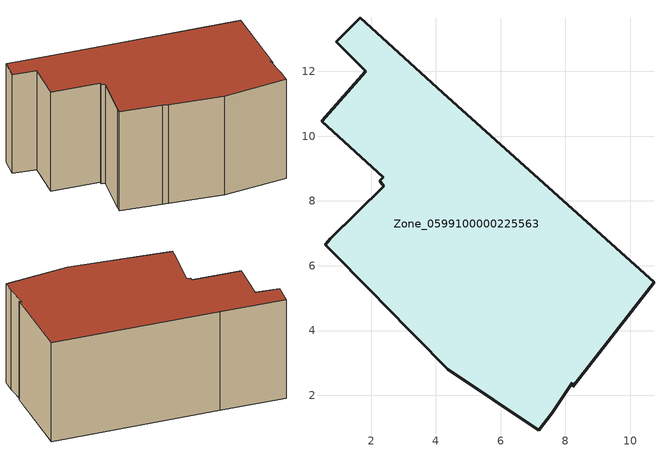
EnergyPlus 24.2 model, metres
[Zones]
Zone_0599100000225563
 floor ground (C_G): 2.35,4.85 2.12,5.08 0.58,6.65 0.74,6.83 2.38,8.46 2.27,8.62 2.37,8.73 0.47,10.46 1.83,12.01 0.93,12.91 1.66,13.66 4.21,11.34 10.73,5.49 8.22,2.26 8.21,2.38 7.6,1.46 7.17,0.92 4.36,2.81 z2.97
 wall outside (C_F): 4.21,11.34 1.66,13.66 0.93,12.91 1.83,12.01 0.47,10.46 2.37,8.73 2.27,8.62 2.38,8.46 0.74,6.83 0.58,6.65 2.12,5.08 2.35,4.85 4.36,2.81 7.17,0.92 7.6,1.46 8.21,2.38 8.22,2.26 10.73,5.49 4.21,11.34 z2.97:8.78
 roof outside (C_R): 2.35,4.85 4.36,2.81 7.17,0.92 7.6,1.46 8.21,2.38 8.22,2.26 10.73,5.49 4.21,11.34 1.66,13.66 0.93,12.91 1.83,12.01 0.47,10.46 2.37,8.73 2.27,8.62 2.38,8.46 0.74,6.83 0.58,6.65 2.12,5.08 z8.78
[BUILDING]
Pand.0599100000225563: North Axis=0; Terrain=City; Loads Convergence Tolerance Value=0.04; Temperature Convergence Tolerance Value=0.4; Solar Distribution=FullExterior; Maximum Number of Warmup Days=25; Minimum Number of Warmup Days=1
[Site:Location]
Rotterdam.The.Hague.AP_ZH_NLD Design_Conditions: Latitude=51.96; Longitude=4.45; Time Zone=1; Elevation=-4.5
[SITE:GROUNDTEMPERATURE:BUILDINGSURFACE]
18, 18, 18, 18, 18, 18, 18, 18, 18, 18, 18, 18
[MATERIAL] Thermal Absorptance=0.9; Solar Absorptance=0.7; Visible Absorptance=0.7
Name | Roughness | Thickness | Conductivity | Density | Specific Heat
G.TC.1946 | MediumSmooth | 0.15 | 1 | 540 | 1210
F.TC.1946 | Rough | 0.3 | 0.857143 | 1920 | 840
R.TC.1946 | MediumRough | 0.2 | 0.909091 | 1500 | 1000
[CONSTRUCTION]
C_G: G.TC.1946
C_F: F.TC.1946
C_R: R.TC.1946
[ZONE]
Zone_0599100000225563: Type=1; Multiplier=1; Ceiling Height=Autocalculate; Volume=Autocalculate; Floor Area=autocalculate; Part of Total Floor Area=Yes
[ZONEINFILTRATION:DESIGNFLOWRATE]
Infil_Zone_0599100000225563: Zone or ZoneList or Space or SpaceList=Zone_0599100000225563; Schedule=AlwaysOn; Design Flow Rate Calculation Method=Flow/Area; Flow Rate per Floor Area=0.003; Constant Term Coefficient=1; Temperature Term Coefficient=0; Velocity Term Coefficient=0; Velocity Squared Term Coefficient=0
[HVACTEMPLATE:ZONE:IDEALLOADSAIRSYSTEM]
Zone_0599100000225563: Maximum Heating Supply Air Temperature=50; Minimum Cooling Supply Air Temperature=13; Maximum Heating Supply Air Humidity Ratio=0.0156; Minimum Cooling Supply Air Humidity Ratio=0.0077; Heating Limit=NoLimit; Cooling Limit=NoLimit; Dehumidification Control Type=ConstantSensibleHeatRatio; Cooling Sensible Heat Ratio=0.7; Dehumidification Setpoint=60; Humidification Control Type=None; Humidification Setpoint=30; Outdoor Air Method=None; Outdoor Air Flow Rate per Person=0.00944; Outdoor Air Flow Rate per Zone Floor Area=0; Outdoor Air Flow Rate per Zone=0; Demand Controlled Ventilation Type=None; Outdoor Air Economizer Type=NoEconomizer; Heat Recovery Type=None; Sensible Heat Recovery Effectiveness=0.7; Latent Heat Recovery Effectiveness=0.65
[ZONECONTROL:THERMOSTAT]
ThermostatControl_Zone_0599100000225563: Zone or ZoneList=Zone_0599100000225563; Control Type Schedule=DualSetpointControlType; Control 1=Thermostat_Zone_0599100000225563; Temperature Difference Between Cutout And Setpoint=0
[THERMOSTATSETPOINT:DUALSETPOINT]
Thermostat_Zone_0599100000225563: Heating Setpoint Temperature Schedule=HeatingSetpoint_Zone_0599100000225563; Cooling Setpoint Temperature Schedule=CoolingSetpoint_Zone_0599100000225563
[SCHEDULE:COMPACT]
HeatingSetpoint_Zone_0599100000225563: Through: 12/31, For: AllDays, Until: 24:00, 21
CoolingSetpoint_Zone_0599100000225563: Through: 12/31, For: AllDays, Until: 24:00, 24
DualSetpointControlType: Through: 12/31, For: AllDays, Until: 24:00, 4
AlwaysOn: Through: 12/31, For: AllDays, Until: 24:00, 1
